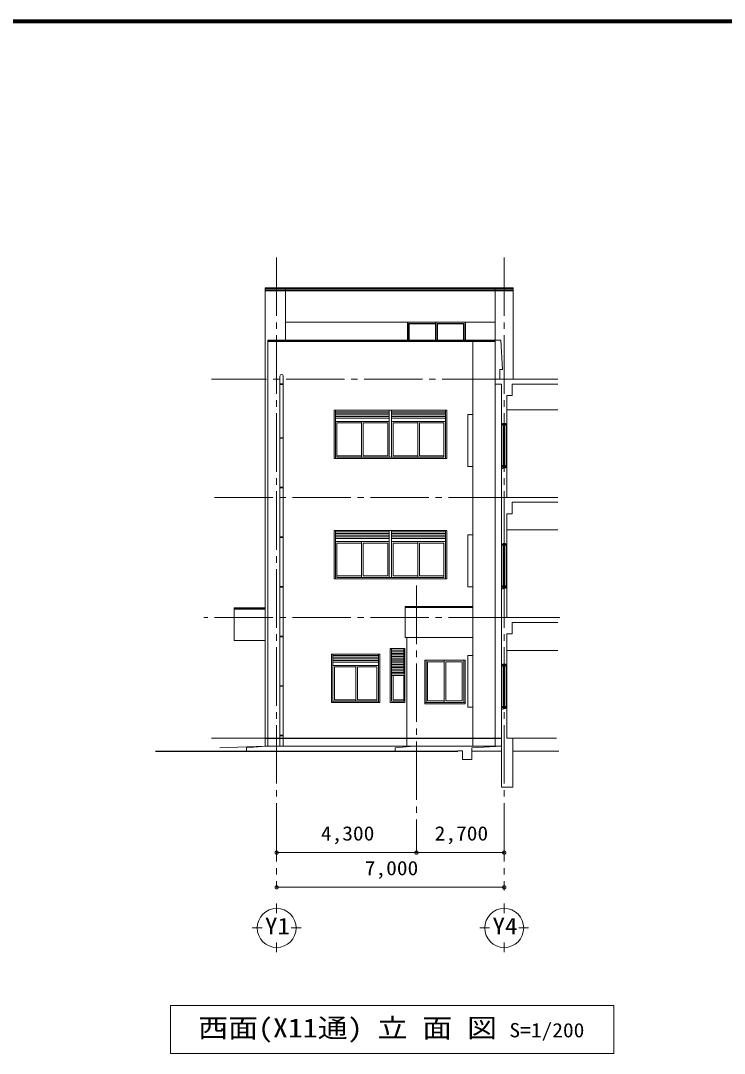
# Model space of a CAD drawing. Units: millimetres at full size, sheet at 1:200; details may follow other scales. Extents: x -55340 to 55340, y -38040 to 38040.
# Drawn here: x 12047 to 33694, y 6253 to 38040 of the extents above; entities that cross this region are included whole.
import ezdxf
from ezdxf.enums import TextEntityAlignment as Align

# ---------------------------------------------------------------- set-up
doc = ezdxf.new("R2010")
doc.units = ezdxf.units.MM
doc.header["$LTSCALE"] = 200
doc.header["$PDMODE"] = 32
doc.header["$PDSIZE"] = 100
doc.linetypes.add('CHAIN2', pattern=[12, 9, -1, 1, -1])
for name, color, linetype, lineweight in [('0-1_通り芯', 3, 'Continuous', 18), ('0-2_躯体', 3, 'Continuous', 18), ('0-5_建具(ｻｯｼ)', 4, 'Continuous', 9), ('0-A_寸法', 4, 'CHAIN2', 9), ('0-B_文字', 4, 'Continuous', 9), ('F-0_F-0ﾚｲﾔ', 5, 'Continuous', 50)]:
    doc.layers.add(name, color=color, linetype=linetype, lineweight=lineweight)
doc.styles.add('ＭＳ ゴシック', font='')
doc.styles.get('ＭＳ ゴシック').set_extended_font_data('MS Gothic')

msp = doc.modelspace()

# ---------------------------------------------------------------- linework, layer by layer
at = {"layer": '0-1_通り芯', "color": 4, "linetype": 'CHAIN2', "lineweight": 9}
for p, q in [((19922.2, 30754.1), (19922.2, 11374.3)), ((26922.2, 30754.1), (26922.2, 11270.4))]:
    msp.add_line(p, q, dxfattribs=at)
at = {"layer": '0-1_通り芯'}
for p, q in [((19922.2, 10863.3), (19922.2, 10563.3)), ((26922.2, 10863.3), (26922.2, 10563.3)), ((19472.2, 10113.3), (19172.2, 10113.3)), ((20672.2, 10113.3), (20372.2, 10113.3)), ((26472.2, 10113.3), (26172.2, 10113.3)), ((27672.2, 10113.3), (27372.2, 10113.3)), ((19922.2, 9363.3), (19922.2, 9663.3)), ((26922.2, 9363.3), (26922.2, 9663.3))]:
    msp.add_line(p, q, dxfattribs=at)
for centre in [(19922.2, 10113.3), (26922.2, 10113.3)]:
    msp.add_circle(centre, 600, dxfattribs=at)
at = {"layer": '0-2_躯体'}
for p, q in [((19567.2, 29814.1), (19567.2, 15704.1)), ((27197.2, 29814.1), (19567.2, 29814.1)), ((20197.2, 29814.1), (20197.2, 28204.1)), ((26647.2, 29814.1), (26647.2, 15704.1)), ((27197.2, 29814.1), (27197.2, 27004.1)), ((26647.2, 28764.1), (20197.2, 28764.1)), ((26817.2, 28204.1), (19647.2, 28204.1)), ((19647.2, 28204.1), (19647.2, 15704.1)), ((25952.2, 15704.1), (25952.2, 28204.1)), ((26817.2, 28204.1), (26872.2, 27304.1)), ((20022.2, 27099.1), (20022.2, 15704.1)), ((20122.2, 27099.1), (20122.2, 15704.1)), ((20022.2, 26860.5), (20122.2, 26860.5)), ((20022.2, 26840.5), (20122.2, 26840.5)), ((26837.2, 26854.1), (26647.2, 26854.1)), ((28568.1, 27004.1), (26792.2, 27004.1)), ((26837.2, 26854.1), (26837.2, 25628.3)), ((28568.1, 26854.1), (27162.2, 26854.1)), ((27162.2, 26504.1), (27162.2, 26854.1)), ((27007.2, 26504.1), (27162.2, 26504.1)), ((27007.2, 26504.1), (27007.2, 25626.8)), ((25802.2, 24314.1), (25802.2, 25914.1)), ((25952.2, 25914.1), (25802.2, 25914.1)), ((28568.1, 26064.1), (27007.2, 26064.1)), ((26888.1, 25628.3), (26837.2, 25628.3)), ((26957.6, 25626.8), (27007.2, 25626.8)), ((20022.2, 25203.7), (20122.2, 25203.7)), ((20022.2, 25183.8), (20122.2, 25183.8)), ((26837.2, 24693.2), (26837.2, 21928.3)), ((27007.2, 24693.2), (27007.2, 23364.1)), ((25952.2, 24314.1), (25802.2, 24314.1)), ((27007.2, 24284.1), (26837.2, 24245.4)), ((20022.2, 23677), (20122.2, 23677)), ((20022.2, 23657.1), (20122.2, 23657.1)), ((28568.1, 23364.1), (27007.2, 23364.1)), ((28568.1, 23214.1), (27162.2, 23214.1)), ((27162.2, 22864.1), (27162.2, 23214.1)), ((27007.2, 22864.1), (27162.2, 22864.1)), ((27007.2, 22864.1), (27007.2, 21926.8)), ((28568.1, 22364.1), (27007.2, 22364.1)), ((20022.2, 22150.3), (20122.2, 22150.3)), ((20022.2, 22130.3), (20122.2, 22130.3)), ((25802.2, 20614.1), (25802.2, 22214.1)), ((25952.2, 22214.1), (25802.2, 22214.1)), ((26888.1, 21928.3), (26837.2, 21928.3)), ((26957.6, 21926.8), (27007.2, 21926.8)), ((20022.2, 20623.6), (20122.2, 20623.6)), ((20022.2, 20603.6), (20122.2, 20603.6)), ((25952.2, 20614.1), (25802.2, 20614.1)), ((27007.2, 20584.1), (26837.2, 20545.5)), ((26837.2, 20545.5), (26837.2, 18218.3)), ((27007.2, 20584.1), (27007.2, 19664.1)), ((18612.2, 19964.1), (18612.2, 18964.1)), ((19567.2, 19964.1), (18612.2, 19964.1)), ((23872.2, 19054.1), (23872.2, 20004.1)), ((25952.2, 20004.1), (23872.2, 20004.1)), ((26947.2, 19664.1), (26837.2, 19664.1)), ((28637, 19664.1), (27007.2, 19664.1)), ((27162.2, 19164.1), (27162.2, 19514.1)), ((28568.1, 19514.1), (27162.2, 19514.1)), ((20022.2, 19096.9), (20122.2, 19096.9)), ((20022.2, 19076.9), (20122.2, 19076.9)), ((27007.2, 19164.1), (27162.2, 19164.1)), ((27007.2, 19164.1), (27007.2, 18216.8)), ((19567.2, 18964.1), (18612.2, 18964.1)), ((25952.2, 19054.1), (23872.2, 19054.1)), ((23922.2, 15704.1), (23922.2, 19054.1)), ((25802.2, 18504.1), (25802.2, 16904.1)), ((25952.2, 18504.1), (25802.2, 18504.1)), ((28568.1, 18654.1), (27007.2, 18654.1)), ((26888.1, 18218.3), (26837.2, 18218.3)), ((26957.6, 18216.8), (27007.2, 18216.8)), ((20022.2, 17570.2), (20122.2, 17570.2)), ((20022.2, 17550.2), (20122.2, 17550.2)), ((25952.2, 16904.1), (25802.2, 16904.1)), ((27007.2, 16874.1), (26837.2, 16835.4)), ((27007.2, 16874.1), (27007.2, 15954.1)), ((26837.2, 16835.4), (26837.2, 14444.9)), ((20022.2, 16043.5), (20122.2, 16043.5)), ((20022.2, 16023.5), (20122.2, 16023.5)), ((28526.4, 15954.1), (27007.2, 15954.1)), ((27187.2, 15954.1), (27187.2, 14444.9)), ((18172.2, 15654.1), (19567.2, 15704.1)), ((18997.2, 15654.1), (19567.2, 15704.1)), ((18997.2, 15654.1), (18997.2, 15554.1)), ((19647.2, 15704.1), (19567.2, 15704.1)), ((26837.2, 15704.1), (19647.2, 15704.1)), ((23572.2, 15654.1), (24137.2, 15704.1)), ((23572.2, 15654.1), (23572.2, 15554.1)), ((26837.2, 15704.1), (25922.2, 15654.1)), ((25922.2, 15654.1), (25922.2, 15294.9)), ((25492.2, 15568.9), (25492.2, 15554.1)), ((25492.2, 15568.9), (25642.2, 15568.9)), ((25642.2, 15568.9), (25642.2, 15294.9)), ((25922.2, 15294.9), (25642.2, 15294.9)), ((25922.2, 15554.1), (26837.2, 15554.1)), ((27187.2, 15554.1), (28600.2, 15554.1)), ((26837.2, 14444.9), (27187.2, 14444.9))]:
    msp.add_line(p, q, dxfattribs=at)
at = {"layer": '0-2_躯体', "color": 6, "lineweight": 25}
for p, q in [((27197.2, 29779.1), (19567.2, 29779.1)), ((27197.2, 29719.1), (19567.2, 29719.1)), ((23947.2, 28764.1), (23947.2, 28204.1)), ((23992.2, 28719.1), (24809.7, 28719.1)), ((23992.2, 28719.1), (23992.2, 28204.1)), ((24809.7, 28764.1), (24809.7, 28204.1)), ((24854.7, 28719.1), (24855.1, 28719.1)), ((24854.7, 28719.1), (24854.7, 28204.1)), ((24856.5, 28719.1), (25672.2, 28719.1)), ((25672.2, 28719.1), (25672.2, 28204.1)), ((25717.2, 28764.1), (25717.2, 28204.1)), ((26647.2, 28169.1), (19647.2, 28169.1)), ((26837.2, 25628.3), (26837.2, 24245.4)), ((26887.2, 25614.1), (26887.2, 25649.1)), ((26957.2, 25632.1), (26887.2, 25632.1)), ((26906.2, 24354.1), (26906.2, 25584.1)), ((26922.2, 25614.1), (26922.2, 25632.1)), ((26938.2, 24354.1), (26938.2, 25584.1)), ((26957.2, 25614.1), (26957.2, 25649.1)), ((27007.2, 24284.1), (27007.2, 25626.8)), ((26906.2, 24275.1), (26906.2, 24299.1)), ((26938.2, 24281.1), (26938.2, 24299.1)), ((26957.2, 24314.1), (26957.2, 24272.7)), ((26887.2, 21914.1), (26887.2, 21949.1)), ((26957.2, 21914.1), (26957.2, 21949.1)), ((26837.2, 21928.3), (26837.2, 20545.5)), ((26957.2, 21932.1), (26887.2, 21932.1)), ((26906.2, 20654.1), (26906.2, 21884.1)), ((26922.2, 21914.1), (26922.2, 21932.1)), ((26938.2, 20654.1), (26938.2, 21884.1)), ((27007.2, 20584.1), (27007.2, 21926.8)), ((26906.2, 20575.1), (26906.2, 20599.1)), ((26938.2, 20581.1), (26938.2, 20599.1)), ((26957.2, 20614.1), (26957.2, 20572.7)), ((19567.2, 19929.1), (18612.2, 19929.1)), ((25952.2, 19974.1), (23872.2, 19974.1)), ((26837.2, 18218.3), (26837.2, 16835.4)), ((26887.2, 18204.1), (26887.2, 18239.1)), ((26957.2, 18222.1), (26887.2, 18222.1)), ((26906.2, 16944.1), (26906.2, 18174.1)), ((26922.2, 18204.1), (26922.2, 18222.1)), ((26938.2, 16944.1), (26938.2, 18174.1)), ((26957.2, 18204.1), (26957.2, 18239.1)), ((27007.2, 16874.1), (27007.2, 18216.8)), ((26906.2, 16865.1), (26906.2, 16889.1)), ((26938.2, 16871.1), (26938.2, 16889.1)), ((26957.2, 16904.1), (26957.2, 16862.7)), ((19567.2, 15954.1), (26835.1, 15954.1))]:
    msp.add_line(p, q, dxfattribs=at)
at = {"layer": '0-2_躯体'}
msp.add_lwpolyline([(26872.2, 27304.1), (26792.2, 27304.1), (26792.2, 27004.1)], dxfattribs=at)
at = {"layer": '0-2_躯体', "color": 6, "lineweight": 25}
for points in [[(26917.2, 25584.1), (26895.2, 25584.1), (26895.2, 25624.1), (26917.2, 25624.1)], [(26949.2, 25584.1), (26927.2, 25584.1), (26927.2, 25624.1), (26949.2, 25624.1)], [(26917.2, 24294.1), (26895.2, 24294.1), (26895.2, 24354.1), (26917.2, 24354.1)], [(26949.2, 24294.1), (26927.2, 24294.1), (26927.2, 24354.1), (26949.2, 24354.1)], [(26917.2, 21884.1), (26895.2, 21884.1), (26895.2, 21924.1), (26917.2, 21924.1)], [(26949.2, 21884.1), (26927.2, 21884.1), (26927.2, 21924.1), (26949.2, 21924.1)], [(26917.2, 20594.1), (26895.2, 20594.1), (26895.2, 20654.1), (26917.2, 20654.1)], [(26949.2, 20594.1), (26927.2, 20594.1), (26927.2, 20654.1), (26949.2, 20654.1)], [(26917.2, 18174.1), (26895.2, 18174.1), (26895.2, 18214.1), (26917.2, 18214.1)], [(26949.2, 18174.1), (26927.2, 18174.1), (26927.2, 18214.1), (26949.2, 18214.1)], [(26917.2, 16884.1), (26895.2, 16884.1), (26895.2, 16944.1), (26917.2, 16944.1)], [(26949.2, 16884.1), (26927.2, 16884.1), (26927.2, 16944.1), (26949.2, 16944.1)]]:
    msp.add_lwpolyline(points, close=True, dxfattribs=at)
for points in [[(26957.2, 24284.1), (26887.2, 24272.1), (26887.2, 24256.8)], [(26957.2, 20584.1), (26887.2, 20572.1), (26887.2, 20556.8)], [(26957.2, 16874.1), (26887.2, 16862.1), (26887.2, 16846.8)]]:
    msp.add_lwpolyline(points, dxfattribs=at)
at = {"layer": '0-2_躯体'}
for start, end in [(90, 180), (0, 90)]:
    msp.add_arc((20072.2, 27099.1), 50, start, end, dxfattribs=at)
at = {"layer": '0-5_建具(ｻｯｼ)', "color": 7, "lineweight": 18}
for p, q in [((21687.2, 26049.1), (21687.2, 24559.1)), ((21732.2, 26049.1), (21732.2, 24559.1)), ((25112.2, 26049.1), (25112.2, 24559.1)), ((21687.2, 24559.1), (25157.2, 24559.1)), ((21687.2, 22349.1), (21687.2, 20859.1)), ((21687.2, 22349.1), (25157.2, 22349.1)), ((21732.2, 22349.1), (21732.2, 20859.1)), ((25112.2, 22349.1), (25112.2, 20859.1)), ((25157.2, 22349.1), (25157.2, 20859.1)), ((21687.2, 20859.1), (25157.2, 20859.1)), ((21607.2, 18539.1), (23094.8, 18539.1)), ((21607.2, 18539.1), (21607.2, 17049.1)), ((21652.2, 18539.1), (21652.2, 17049.1)), ((23052.2, 18539.1), (23052.2, 17049.1)), ((23094.8, 18539.1), (23094.8, 17049.1)), ((23417.2, 18710.1), (23417.2, 17049.1)), ((23417.2, 18710.1), (23870.2, 18710.1)), ((23870.2, 18710.1), (23870.2, 17049.1)), ((24477.2, 18354.1), (24477.2, 17009.1)), ((24477.2, 18354.1), (25722.2, 18354.1)), ((24522.2, 18354.1), (24522.2, 17054.1)), ((25677.1, 18354.1), (25677.1, 17054.1)), ((25722.2, 18354.1), (25722.2, 17009.1)), ((21607.2, 17049.1), (23094.8, 17049.1)), ((21652.2, 17094.1), (23052.2, 17094.1)), ((23417.2, 17049.1), (23870.2, 17049.1)), ((24477.2, 17054.1), (25722.2, 17054.1)), ((24477.2, 17009.1), (25722.2, 17009.1))]:
    msp.add_line(p, q, dxfattribs=at)
at = {"layer": '0-5_建具(ｻｯｼ)'}
for p, q in [((21732.2, 26004.1), (23387.2, 26004.1)), ((21732.2, 25954.1), (23387.2, 25954.1)), ((21732.2, 25904.1), (23387.2, 25904.1)), ((21732.2, 25854.1), (23387.2, 25854.1)), ((21732.2, 25804.1), (23387.2, 25804.1)), ((23387.2, 26049.1), (23387.2, 24604.1)), ((23457.2, 26049.1), (23457.2, 24604.1)), ((25112.2, 26004.1), (23457.2, 26004.1)), ((25112.2, 25954.1), (23457.2, 25954.1)), ((25112.2, 25904.1), (23457.2, 25904.1)), ((25112.2, 25854.1), (23457.2, 25854.1)), ((25112.2, 25804.1), (23457.2, 25804.1)), ((21732.2, 25704.1), (23387.2, 25704.1)), ((22536.3, 25704.1), (22536.3, 24604.1)), ((22581.3, 25659.1), (22581.3, 24649.1)), ((22581.3, 25659.1), (23342.2, 25659.1)), ((23342.2, 25659.1), (23342.2, 24649.1)), ((25112.2, 25704.1), (23457.2, 25704.1)), ((24267.6, 25704.1), (24267.6, 24604.1)), ((24312.6, 25659.1), (25067.2, 25659.1)), ((25067.2, 25659.1), (25067.2, 24604.1)), ((22536.3, 24649.1), (21777.2, 24649.1)), ((21777.2, 24604.1), (25067.2, 24604.1)), ((22581.3, 24649.1), (23342.2, 24649.1)), ((24267.6, 24649.1), (23502.2, 24649.1)), ((21732.2, 22304.1), (23387.2, 22304.1)), ((21732.2, 22254.1), (23387.2, 22254.1)), ((23387.2, 22349.1), (23387.2, 20904.1)), ((23457.2, 22349.1), (23457.2, 20904.1)), ((25112.2, 22304.1), (23457.2, 22304.1)), ((25112.2, 22254.1), (23457.2, 22254.1)), ((21732.2, 22204.1), (23387.2, 22204.1)), ((21732.2, 22154.1), (23387.2, 22154.1)), ((21732.2, 22104.1), (23387.2, 22104.1)), ((21732.2, 22004.1), (23387.2, 22004.1)), ((22536.3, 22004.1), (22536.3, 20904.1)), ((22581.3, 21959.1), (22581.3, 20949.1)), ((22581.3, 21959.1), (23342.2, 21959.1)), ((23342.2, 21959.1), (23342.2, 20949.1)), ((25112.2, 22204.1), (23457.2, 22204.1)), ((25112.2, 22154.1), (23457.2, 22154.1)), ((25112.2, 22104.1), (23457.2, 22104.1)), ((25112.2, 22004.1), (23457.2, 22004.1)), ((24267.6, 22004.1), (24267.6, 20904.1)), ((24312.6, 21959.1), (25067.2, 21959.1)), ((25067.2, 21959.1), (25067.2, 20904.1)), ((22536.3, 20949.1), (21777.2, 20949.1)), ((21777.2, 20904.1), (25067.2, 20904.1)), ((22581.3, 20949.1), (23342.2, 20949.1)), ((24267.6, 20949.1), (23502.2, 20949.1)), ((21652.2, 18494.1), (23052.2, 18494.1)), ((21652.2, 18444.1), (23052.2, 18444.1)), ((23457.2, 18710.1), (23457.2, 17094.1)), ((23830.2, 18665.1), (23457.2, 18665.1)), ((23830.2, 18615.1), (23457.2, 18615.1)), ((23830.2, 18565.1), (23457.2, 18565.1)), ((23830.2, 18515.1), (23457.2, 18515.1)), ((23830.2, 18465.1), (23457.2, 18465.1)), ((23830.2, 17933.5), (23830.2, 18710.1)), ((21652.2, 18394.1), (23052.2, 18394.1)), ((21652.2, 18344.1), (23052.2, 18344.1)), ((21652.2, 18294.1), (23052.2, 18294.1)), ((21652.2, 18194.1), (23052.2, 18194.1)), ((22361.2, 18149.1), (21697.2, 18149.1)), ((21697.2, 18149.1), (21697.2, 17139.1)), ((22361.2, 18194.1), (22361.2, 17094.1)), ((22406.2, 18149.1), (22406.2, 17139.1)), ((22406.2, 18149.1), (23007.2, 18149.1)), ((23007.2, 18149.1), (23007.2, 17139.1)), ((23830.2, 18420.1), (23457.2, 18420.1)), ((23830.2, 18370.1), (23457.2, 18370.1)), ((23830.2, 18320.1), (23457.2, 18320.1)), ((23830.2, 18270.1), (23457.2, 18270.1)), ((23830.2, 18220.1), (23457.2, 18220.1)), ((23830.2, 18175.1), (23457.2, 18175.1)), ((23830.2, 18125.1), (23457.2, 18125.1)), ((24567.2, 18309.1), (24567.2, 17099.1)), ((24567.2, 18309.1), (25077.2, 18309.1)), ((25077.2, 18354.1), (25077.2, 17054.1)), ((25122.2, 18309.1), (25122.2, 17099.1)), ((25122.2, 18309.1), (25632.2, 18309.1)), ((25632.2, 18309.1), (25632.2, 17099.1)), ((23830.2, 18075.1), (23457.2, 18075.1)), ((23830.2, 18025.1), (23457.2, 18025.1)), ((23830.2, 17975.1), (23457.2, 17975.1)), ((23870.2, 17933.5), (23457.2, 17933.5)), ((23870.2, 17888.5), (23457.2, 17888.5)), ((23502.2, 17888.5), (23502.2, 17139.1)), ((23830.2, 17094.1), (23830.2, 17888.5)), ((22361.2, 17139.1), (21697.2, 17139.1)), ((22406.2, 17139.1), (23007.2, 17139.1)), ((23457.2, 17094.1), (23830.2, 17094.1)), ((23830.2, 17139.1), (23502.2, 17139.1)), ((24567.2, 17099.1), (25077.2, 17099.1)), ((25122.2, 17099.1), (25632.2, 17099.1))]:
    msp.add_line(p, q, dxfattribs=at)
at = {"layer": '0-5_建具(ｻｯｼ)', "color": 2, "lineweight": 25}
msp.add_line((16198.1, 15554.1), (25492.2, 15554.1), dxfattribs=at)
at = {"layer": '0-5_建具(ｻｯｼ)', "color": 7, "lineweight": 18}
msp.add_lwpolyline([(21687.2, 26049.1), (25157.2, 26049.1), (25157.2, 24559.1)], dxfattribs=at)
at = {"layer": '0-5_建具(ｻｯｼ)'}
for points in [[(22536.3, 25659.1), (21777.2, 25659.1), (21777.2, 24604.1)], [(24267.6, 25659.1), (23502.2, 25659.1), (23502.2, 24649.1)], [(24312.6, 25659.1), (24312.6, 24649.1), (25067.2, 24649.1)], [(22536.3, 21959.1), (21777.2, 21959.1), (21777.2, 20904.1)], [(24267.6, 21959.1), (23502.2, 21959.1), (23502.2, 20949.1)], [(24312.6, 21959.1), (24312.6, 20949.1), (25067.2, 20949.1)]]:
    msp.add_lwpolyline(points, dxfattribs=at)
at = {"layer": '0-A_寸法'}
for p, q in [((26811, 27004.1), (17922.2, 27004.1)), ((27007.2, 23364.1), (17922.2, 23364.1)), ((24222.2, 20652.9), (24222.2, 12431.8)), ((27007.2, 19664.1), (17682.4, 19664.1)), ((17922.2, 15954.1), (19567.2, 15954.1))]:
    msp.add_line(p, q, dxfattribs=at)
at = {"layer": '0-A_寸法', "linetype": 'Continuous'}
for p, q in [((24222.2, 12431.8), (19922.2, 12431.8)), ((24222.2, 12431.8), (26922.2, 12431.8)), ((19922.2, 11363.2), (26922.2, 11363.2))]:
    msp.add_line(p, q, dxfattribs=at)
at = {"layer": '0-A_寸法', "color": 6}
for p in [(19922.2, 12431.8), (24222.2, 12431.8), (26922.2, 12431.8), (19922.2, 11363.2), (26922.2, 11363.2)]:
    msp.add_point(p, dxfattribs=at)
at = {"layer": '0-B_文字'}
for p, q in [((16652.6, 7722.2), (30294.2, 7722.2)), ((30294.2, 7722.2), (30294.2, 6253.2))]:
    msp.add_line(p, q, dxfattribs=at)
msp.add_lwpolyline([(30294.2, 6253.2), (16652.6, 6253.2), (16652.6, 7722.2)], dxfattribs=at)
at = {"layer": 'F-0_F-0ﾚｲﾔ'}
for p, q in [((-55340, 38040), (55340, 38040)), ((-55300, 38000), (55300, 38000))]:
    msp.add_line(p, q, dxfattribs=at)

# ---------------------------------------------------------------- texts
at = {"layer": '0-1_通り芯', "color": 2, "style": 'ＭＳ ゴシック', "width": 1.1}
for s, p in [('Y1', (19562.4, 9759.1)), ('Y4', (26562.4, 9759.1))]:
    msp.add_text(s, height=513.2, dxfattribs=at).set_placement(p, align=Align.BOTTOM_LEFT)
at = {"layer": '0-5_建具(ｻｯｼ)', "color": 6, "style": 'ＭＳ ゴシック', "width": 1.15}
msp.add_text('西面(X11通) 立 面 図', height=586.5, dxfattribs=at).set_placement((17510.7, 6565.9), align=Align.BOTTOM_LEFT)
at = {"layer": '0-5_建具(ｻｯｼ)', "color": 2, "style": 'ＭＳ ゴシック', "width": 1.1}
msp.add_text('S=1/200', height=439.9, dxfattribs=at).set_placement((27083.6, 6614.1), align=Align.BOTTOM_LEFT)
at = {"layer": '0-A_寸法', "color": 2, "style": 'ＭＳ ゴシック', "width": 1.1}
for s, p in [('4,300', (21282.2, 12672)), ('2,700', (24782.2, 12672)), ('7,000', (22632.2, 11603.4))]:
    msp.add_text(s, height=439.9, dxfattribs=at).set_placement(p, align=Align.BOTTOM_LEFT)

doc.saveas('drawing.dxf')
